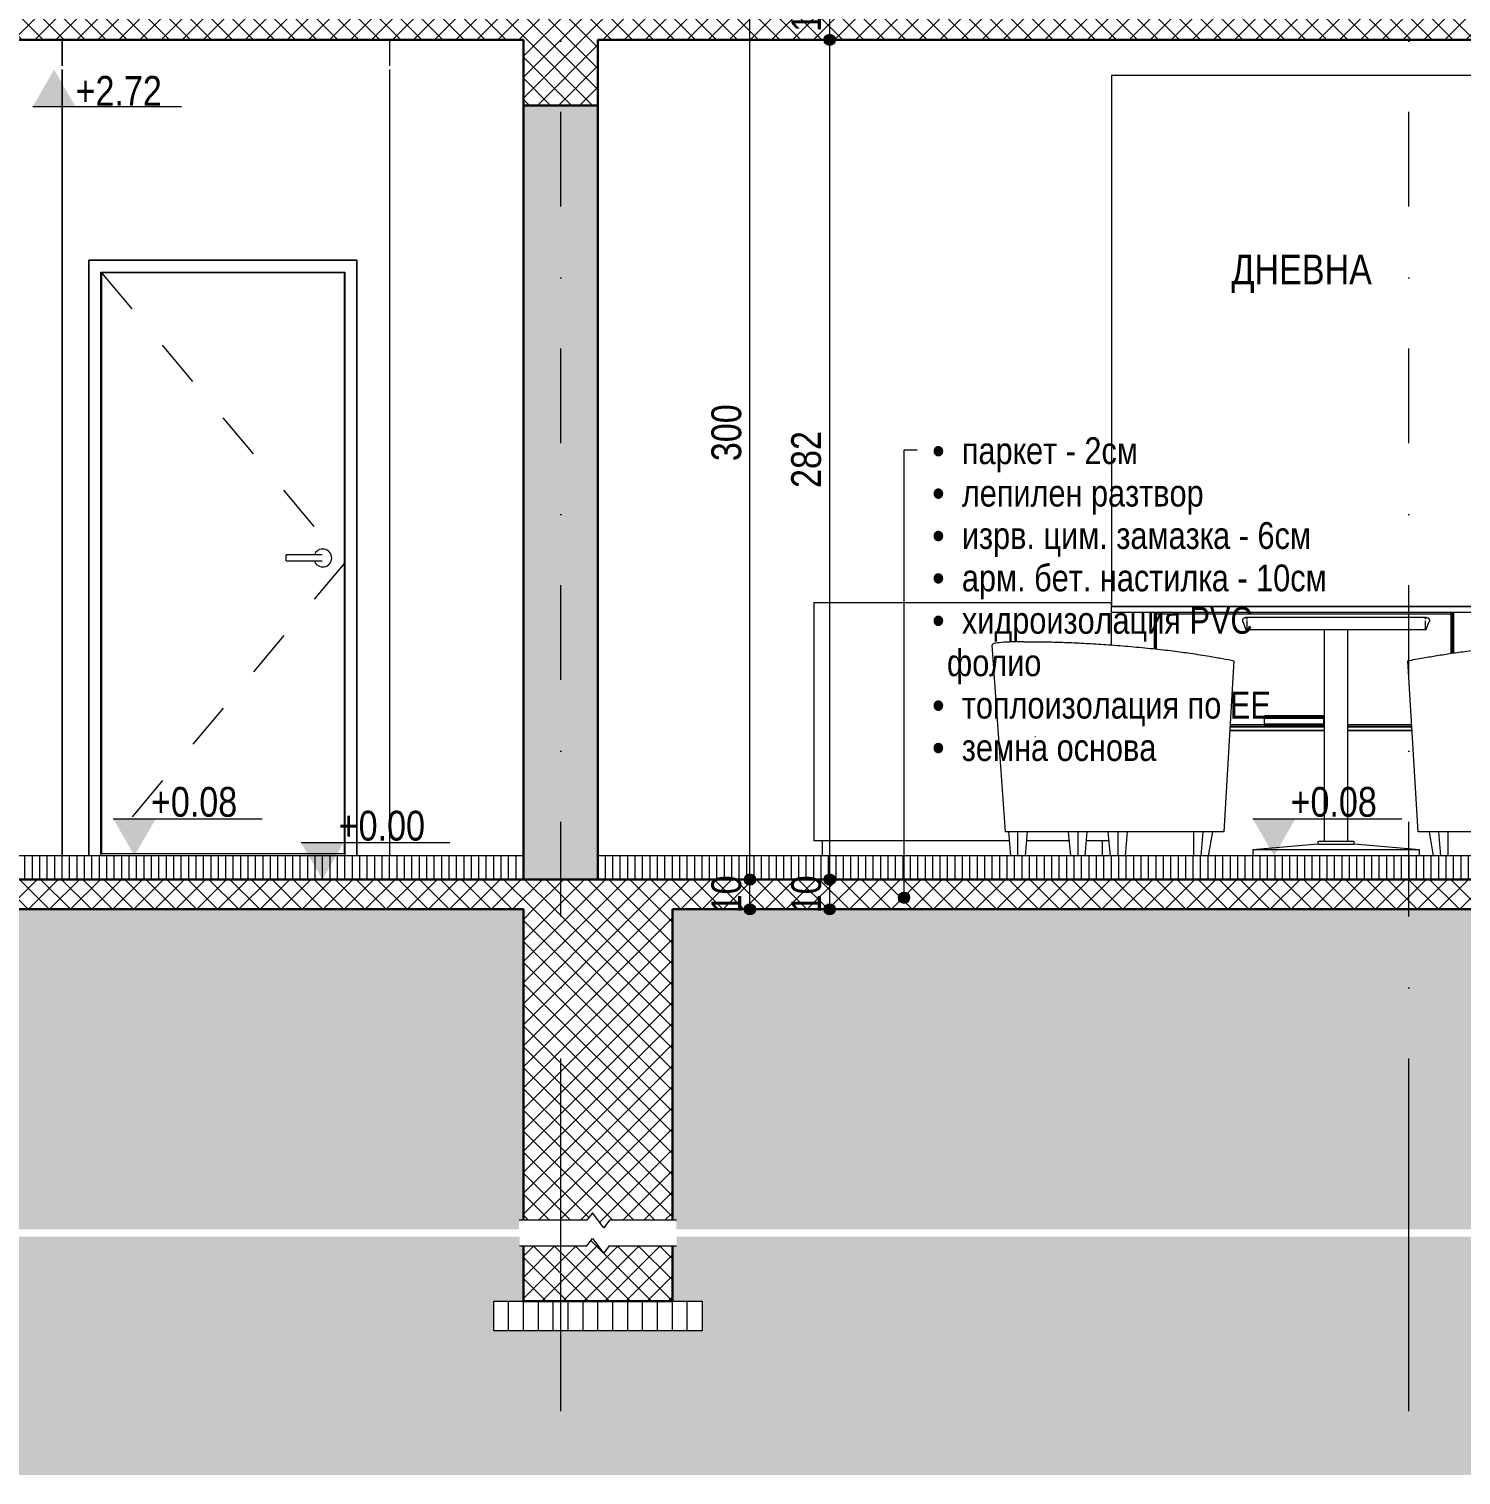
# Model space of a CAD drawing. Header units: centimetres. Extents: x -1339 to 248, y -200 to 805.
# Drawn here: x -912.8 to -431.6, y -200 to 285.7 of the extents above; entities that cross this region are included whole.
import ezdxf

# ---------------------------------------------------------------- set-up
doc = ezdxf.new("R2010")
doc.units = ezdxf.units.CM
doc.linetypes.add('Dash', pattern=[31.75, 15.875, -15.875])
doc.linetypes.add('Dash dot', pattern=[79.375, 31.75, -23.8125, 0, -23.8125])
for name, color, linetype, lineweight in [('A-ANNO-DIMS', 7, 'Continuous', 9), ('A-ANNO-DIMS-50', 7, 'Continuous', 9), ('A-ANNO-NOTE', 7, 'Continuous', 9), ('A-AREA-IDEN', 7, 'Continuous', 9), ('A-DETL-GENF', 7, 'Continuous', 9), ('A-DETL-MBND', 7, 'Continuous', 9), ('A-DOOR', 7, 'Continuous', 9), ('A-DOOR-FRAM', 7, 'Continuous', 15), ('A-FLOR-FNSH', 7, 'Continuous', 9), ('A-FLOR-LEVL', 7, 'Continuous', 9), ('A-FLOR-MCUT', 7, 'Continuous', 9), ('A-FLOR-PATT', 7, 'Continuous', 9), ('A-WALL', 7, 'Continuous', 9), ('A-WALL-PATT', 7, 'Continuous', 9), ('E-ELEC-EQPM', 7, 'Continuous', 9), ('G-ANNO-DIMS', 7, 'Continuous', 9), ('G-ANNO-TEXT', 7, 'Continuous', 9), ('I-FURN', 7, 'Continuous', 9), ('S-BEAM', 7, 'Continuous', 9), ('S-COLS', 7, 'Continuous', 9), ('S-GRID', 7, 'Continuous', 9)]:
    doc.layers.add(name, color=color, linetype=linetype, lineweight=lineweight)
doc.layers.add('A-DETL', color=7, linetype='Continuous', lineweight=9, true_color=0x008000)
doc.styles.add('Arial Narrow', font='ARIALN.TTF', dxfattribs={"height": 10})
doc.styles.add('Arial Narrow_1', font='ARIALN.TTF', dxfattribs={"height": 10})
doc.styles.add('Arial Narrow_2', font='ARIALN.TTF', dxfattribs={"height": 9})
doc.dimstyles.new('TEC_DIM', dxfattribs={"dimscale": 30.48, "dimtxt": 10.23431, "dimasz": 0.492126, "dimexe": 0.393701, "dimexo": 0.246063, "dimgap": 0, "dimtad": 1, "dimdec": 0, "dimzin": 0, "dimdsep": 46, "dimtxsty": 'Arial Narrow_1', "dimblk1": 'DOTSMALL', "dimblk2": 'DOTSMALL', "dimsah": 1, "dimcen": 0.09, "dimazin": 0, "dimtfac": 1, "dimtdec": 4, "dimtix": 1, "dimtmove": 0, "dimatfit": 3, "dimfxl": 1, "dimtvp": 1, "dimtolj": 1, "dimtzin": 0, "dimarcsym": 2})
pattern_1 = [(45, (-668.992, 332.896), (-3.535534, 3.535534), []), (135, (-668.992, 332.896), (-3.535534, -3.535534), [])]
pattern_2 = [(0, (-668.992, 332.896), (19.05, 19.05), [19.05, -19.05]), (0, (-668.992, 340.04), (19.05, 19.05), [19.05, -19.05]), (0, (-668.992, 347.184), (19.05, 19.05), [19.05, -19.05]), (90, (-666.61, 349.565), (-19.05, 19.05), [19.05, -19.05]), (90, (-659.467, 349.565), (-19.05, 19.05), [19.05, -19.05]), (90, (-652.323, 349.565), (-19.05, 19.05), [19.05, -19.05])]

# ---------------------------------------------------------------- blocks, each defined once
blk = doc.blocks.new('ШКАФ - ШКАФ-V1-Б-Б')
at = {"layer": 'I-FURN', "color": 253, "true_color": 0xaaaaaa}
for p, q in [((-649.09, 93), (-549.09, 93)), ((-649.09, 93), (-649.09, 13)), ((-549.09, 78.77), (-549.09, 93)), ((-583.44, 13), (-649.09, 13)), ((-646.09, 8), (-646.09, 13)), ((-563.3, 13), (-577.6, 13)), ((-549.85, 13), (-557.47, 13)), ((-552.09, 8), (-552.09, 13))]:
    blk.add_line(p, q, dxfattribs=at)
blk = doc.blocks.new('Furniture_Crescent_Armchair - 870x580x380mm-1673152-Б-Б')
at = {"layer": 'I-FURN', "color": 253, "true_color": 0xaaaaaa}
for p, q in [((-383.07, 79.85), (-378.82, 79.85)), ((-372.54, 16), (-368.16, 78.72)), ((-446.02, 16), (-449.48, 73.47)), ((-431.79, 16), (-446.02, 16)), ((-440.83, 8), (-442.24, 16)), ((-438.35, 8), (-439.06, 16)), ((-435.88, 8), (-435.88, 16)), ((-386.22, 16), (-431.79, 16)), ((-412.91, 8), (-413.62, 16)), ((-410.44, 8), (-410.44, 16)), ((-407.26, 16), (-407.96, 8)), ((-400.17, 16), (-399.46, 8)), ((-396.99, 8), (-396.99, 16)), ((-394.51, 8), (-393.81, 16)), ((-381.98, 16), (-386.22, 16)), ((-372.54, 16), (-381.98, 16)), ((-379.32, 8), (-380.03, 16)), ((-376.85, 16), (-376.85, 8)), ((-374.37, 8), (-373.67, 16)), ((-438.35, 8), (-440.83, 8)), ((-435.88, 8), (-438.35, 8)), ((-410.44, 8), (-412.91, 8)), ((-407.96, 8), (-410.44, 8)), ((-376.85, 8), (-379.32, 8)), ((-374.37, 8), (-376.85, 8))]:
    blk.add_line(p, q, dxfattribs=at)
at = {"layer": 'I-FURN', "color": 253, "true_color": 0xaaaaaa, "flags": 128}
blk.add_lwpolyline([(-382.77, 48), (-382.66, 48), (-382.56, 47.99)], dxfattribs=at)
at = {"layer": 'I-FURN', "color": 253, "true_color": 0xaaaaaa}
for points, knots in [([(-434.76, 76), (-433.97, 76.12), (-432.32, 76.35), (-428.74, 76.82), (-423.83, 77.39), (-417.42, 78.03), (-410.42, 78.63), (-403.07, 79.15), (-395.67, 79.55), (-389.98, 79.76), (-385.86, 79.84), (-383.97, 79.85), (-383.07, 79.85)], [0, 0, 0, 0, 0.058824, 0.117647, 0.235294, 0.352941, 0.470588, 0.602941, 0.735294, 0.867647, 0.933824, 1, 1, 1, 1]), ([(-368.21, 78.59), (-368.15, 78.68), (-368.13, 78.93), (-368.89, 79.29), (-371.03, 79.61), (-373.78, 79.78), (-376.5, 79.84), (-378.02, 79.85), (-378.82, 79.85)], [-0.5294118, -0.5294118, -0.5294118, -0.5294118, -0.4705882, -0.3529412, -0.2352941, -0.1176471, -0.0588235, 0, 0, 0, 0]), ([(-449.48, 73.47), (-447.86, 73.8), (-444.76, 74.38), (-439.75, 75.23), (-436.47, 75.74), (-434.76, 76)], [0, 0, 0, 0, 0.4, 0.7, 1, 1, 1, 1])]:
    blk.add_open_spline(points, degree=3, knots=knots, dxfattribs=at)
blk = doc.blocks.new('Furniture_Crescent_Armchair - 870x580x380mm-1824840-Б-Б')
at = {"layer": 'I-FURN', "color": 253, "true_color": 0xaaaaaa}
for p, q in [((-589.21, 78.72), (-584.82, 16)), ((-578.54, 79.85), (-574.3, 79.85)), ((-507.89, 73.47), (-511.35, 16)), ((-575.39, 16), (-584.82, 16)), ((-583.7, 16), (-582.99, 8)), ((-580.52, 8), (-580.52, 16)), ((-577.34, 16), (-578.04, 8)), ((-571.14, 16), (-575.39, 16)), ((-525.58, 16), (-571.14, 16)), ((-563.56, 16), (-562.86, 8)), ((-560.38, 16), (-560.38, 8)), ((-557.91, 8), (-557.2, 16)), ((-549.41, 8), (-550.11, 16)), ((-546.93, 16), (-546.93, 8)), ((-543.75, 16), (-544.46, 8)), ((-511.35, 16), (-525.58, 16)), ((-521.49, 16), (-521.49, 8)), ((-518.31, 16), (-519.02, 8)), ((-515.13, 16), (-516.54, 8)), ((-580.52, 8), (-582.99, 8)), ((-578.04, 8), (-580.52, 8)), ((-546.93, 8), (-549.41, 8)), ((-544.46, 8), (-546.93, 8)), ((-519.02, 8), (-521.49, 8)), ((-516.54, 8), (-519.02, 8))]:
    blk.add_line(p, q, dxfattribs=at)
at = {"layer": 'I-FURN', "color": 253, "true_color": 0xaaaaaa, "flags": 128}
blk.add_lwpolyline([(-574.8, 47.99), (-574.7, 48), (-574.6, 48)], dxfattribs=at)
at = {"layer": 'I-FURN', "color": 253, "true_color": 0xaaaaaa}
for points, knots in [([(-578.54, 79.85), (-579.45, 79.85), (-581.15, 79.84), (-584.14, 79.76), (-587.04, 79.55), (-589.02, 79.15), (-589.29, 78.79), (-589.16, 78.59)], [-1, -1, -1, -1, -0.9338235, -0.8676471, -0.7352941, -0.6029412, -0.4705882, -0.4705882, -0.4705882, -0.4705882]), ([(-574.3, 79.85), (-573.5, 79.85), (-571.83, 79.84), (-568.22, 79.78), (-563.26, 79.61), (-556.8, 79.29), (-549.78, 78.84), (-542.44, 78.26), (-535.08, 77.56), (-529.44, 76.92), (-525.37, 76.4), (-523.5, 76.13), (-522.61, 76)], [0, 0, 0, 0, 0.058824, 0.117647, 0.235294, 0.352941, 0.470588, 0.602941, 0.735294, 0.867647, 0.933824, 1, 1, 1, 1]), ([(-522.61, 76), (-520.33, 75.66), (-516.55, 75.06), (-511.71, 74.22), (-509.11, 73.72), (-507.89, 73.47)], [0, 0, 0, 0, 0.4, 0.7, 1, 1, 1, 1])]:
    blk.add_open_spline(points, degree=3, knots=knots, dxfattribs=at)
blk = doc.blocks.new('Furniture_Table_Cafe - Furniture_Table_Cafe-1825741-Б-Б')
at = {"layer": 'I-FURN', "color": 253, "true_color": 0xaaaaaa}
for p, q in [((-503.59, 88), (-503.59, 87.29)), ((-443.59, 87.43), (-443.59, 88)), ((-504.9, 86.64), (-503.89, 84)), ((-503.89, 84), (-473.59, 84)), ((-503.59, 87.01), (-503.59, 84)), ((-477.59, 84), (-477.59, 12.92)), ((-473.59, 84), (-443.29, 84)), ((-469.59, 12.92), (-469.59, 84)), ((-443.59, 84), (-443.59, 86.85)), ((-443.29, 84), (-442.27, 86.64)), ((-479.67, 11.92), (-501.59, 10)), ((-501.59, 10), (-501.59, 8)), ((-473.59, 10), (-501.43, 10)), ((-479.67, 12.92), (-479.67, 11.92)), ((-479.52, 12.92), (-473.59, 12.92)), ((-479.52, 11.92), (-473.59, 11.92)), ((-473.59, 12.92), (-467.66, 12.92)), ((-473.59, 11.92), (-467.66, 11.92)), ((-445.74, 10), (-473.59, 10)), ((-467.5, 11.92), (-467.5, 12.92)), ((-445.59, 10), (-467.5, 11.92)), ((-445.59, 8), (-445.59, 10))]:
    blk.add_line(p, q, dxfattribs=at)
at = {"layer": 'I-FURN', "color": 253, "true_color": 0xaaaaaa, "flags": 128}
for points in [[(-504.9, 86.64), (-504.91, 86.68), (-504.93, 86.72), (-504.94, 86.76), (-504.95, 86.79), (-504.95, 86.83), (-504.96, 86.87), (-504.96, 86.91), (-504.97, 86.95), (-504.97, 86.99), (-504.97, 87.03), (-504.96, 87.07), (-504.96, 87.11), (-504.96, 87.15), (-504.95, 87.19), (-504.94, 87.23), (-504.93, 87.27), (-504.92, 87.31), (-504.91, 87.35), (-504.89, 87.38), (-504.87, 87.42), (-504.86, 87.46), (-504.84, 87.49), (-504.82, 87.53), (-504.8, 87.56), (-504.77, 87.59), (-504.75, 87.62), (-504.72, 87.65), (-504.7, 87.68), (-504.67, 87.71), (-504.64, 87.74), (-504.61, 87.77), (-504.58, 87.79), (-504.55, 87.82), (-504.51, 87.84), (-504.48, 87.86), (-504.44, 87.88), (-504.41, 87.9), (-504.37, 87.91), (-504.34, 87.93), (-504.3, 87.94), (-504.26, 87.96), (-504.22, 87.97), (-504.18, 87.98), (-504.14, 87.98), (-504.1, 87.99), (-504.06, 88), (-504.02, 88), (-503.98, 88), (-503.97, 88)], [(-473.59, 88), (-474.8, 88), (-476.01, 88), (-477.22, 88), (-478.43, 88), (-479.62, 88), (-480.81, 88), (-481.98, 88), (-483.14, 88), (-484.29, 88), (-485.42, 88), (-486.53, 88), (-487.62, 88), (-488.68, 88), (-489.72, 88), (-490.74, 88), (-491.73, 88), (-492.69, 88), (-493.62, 88), (-494.52, 88), (-495.38, 88), (-496.21, 88), (-497, 88), (-497.76, 88), (-498.47, 88), (-499.15, 88), (-499.79, 88), (-500.38, 88), (-500.93, 88), (-501.44, 88), (-501.9, 88), (-502.32, 88), (-502.69, 88), (-503.02, 88), (-503.29, 88), (-503.53, 88), (-503.71, 88), (-503.84, 88), (-503.93, 88), (-503.97, 88), (-503.97, 88)], [(-503.97, 88), (-503.94, 88), (-503.87, 88), (-503.75, 88), (-503.58, 88), (-503.36, 88)], [(-443.21, 88), (-443.23, 88), (-443.3, 88), (-443.42, 88), (-443.59, 88), (-443.81, 88), (-444.08, 88), (-444.39, 88), (-444.75, 88), (-445.15, 88), (-445.6, 88), (-446.1, 88), (-446.64, 88), (-447.22, 88), (-447.85, 88), (-448.51, 88), (-449.22, 88), (-449.96, 88), (-450.75, 88), (-451.57, 88), (-452.42, 88), (-453.31, 88), (-454.23, 88), (-455.18, 88), (-456.16, 88), (-457.17, 88), (-458.21, 88), (-459.27, 88), (-460.35, 88), (-461.45, 88), (-462.58, 88), (-463.72, 88), (-464.88, 88), (-466.05, 88), (-467.23, 88), (-468.42, 88), (-469.62, 88), (-470.83, 88), (-472.04, 88), (-473.26, 88), (-473.59, 88)], [(-443.8, 88), (-443.65, 88), (-443.47, 88), (-443.33, 88), (-443.25, 88), (-443.21, 88), (-443.21, 88)], [(-443.21, 88), (-443.17, 88), (-443.13, 88), (-443.09, 87.99), (-443.05, 87.99), (-443.01, 87.98), (-442.97, 87.97), (-442.93, 87.96), (-442.89, 87.95), (-442.85, 87.94), (-442.82, 87.92), (-442.78, 87.9), (-442.74, 87.89), (-442.71, 87.87), (-442.68, 87.85), (-442.64, 87.83), (-442.61, 87.8), (-442.58, 87.78), (-442.55, 87.75), (-442.52, 87.72), (-442.49, 87.7), (-442.46, 87.67), (-442.44, 87.64), (-442.41, 87.61), (-442.39, 87.57), (-442.36, 87.54), (-442.34, 87.51), (-442.32, 87.47), (-442.31, 87.44), (-442.29, 87.4), (-442.27, 87.36), (-442.26, 87.32), (-442.25, 87.29), (-442.24, 87.25), (-442.23, 87.21), (-442.22, 87.17), (-442.21, 87.13), (-442.21, 87.09), (-442.21, 87.05), (-442.21, 87.01), (-442.21, 86.97), (-442.21, 86.93), (-442.21, 86.89), (-442.22, 86.85), (-442.22, 86.81), (-442.23, 86.77), (-442.24, 86.73), (-442.25, 86.7), (-442.27, 86.66), (-442.27, 86.64)]]:
    blk.add_lwpolyline(points, dxfattribs=at)
blk = doc.blocks.new('Fireplace - Type 1-2346596-Б-Б')
at = {"layer": 'E-ELEC-EQPM', "color": 254, "true_color": 0xcccccc}
for p, q in [((-549.09, 270), (-549.09, 91.71)), ((-419.09, 270), (-549.09, 270)), ((-419.09, 270), (-419.09, 91.71)), ((-419.09, 91.71), (-549.09, 91.71)), ((-549.09, 91.68), (-419.09, 91.68)), ((-549.09, 89.72), (-549.09, 91.68)), ((-419.09, 89.72), (-549.09, 89.72)), ((-534.62, 89.72), (-534.62, 77.49)), ((-534.62, 89.72), (-534.62, 77.49)), ((-534.57, 89.72), (-534.57, 77.48)), ((-534.55, 89.72), (-534.55, 77.48)), ((-534.55, 89.72), (-534.55, 77.48)), ((-534.54, 77.48), (-534.54, 89.68)), ((-534.54, 89.68), (-534.54, 89.02)), ((-534.54, 89.02), (-534.54, 89.68)), ((-534.54, 77.48), (-534.54, 89.02)), ((-534.54, 89.02), (-534.49, 89.02)), ((-534.49, 89.02), (-534.54, 89.02)), ((-534.52, 77.48), (-534.52, 89.72)), ((-534.52, 77.48), (-534.52, 89.72)), ((-534.49, 89.67), (-534.48, 89.71)), ((-534.48, 89.71), (-534.49, 89.67)), ((-534.49, 77.48), (-534.49, 89.67)), ((-534.49, 89.02), (-534.49, 89.67)), ((-534.49, 89.67), (-534.49, 89.02)), ((-534.49, 77.48), (-534.49, 89.02)), ((-534.48, 89.71), (-534.44, 89.73)), ((-534.44, 89.73), (-534.48, 89.71)), ((-534.48, 77.47), (-534.48, 89.71)), ((-534.45, 89.72), (-534.45, 77.47)), ((-534.45, 89.72), (-534.45, 77.47)), ((-534.45, 77.47), (-534.45, 89.72)), ((-534.44, 77.47), (-534.44, 89.72)), ((-534.12, 77.44), (-534.12, 89.72)), ((-534.1, 89.72), (-534.1, 89.12)), ((-534.1, 89.12), (-534.1, 89.72)), ((-434.44, 89.12), (-534.1, 89.12)), ((-434.44, 89.12), (-534.1, 89.12)), ((-534.04, 77.43), (-534.05, 89.72)), ((-534.05, 89.72), (-534.04, 77.43)), ((-434.94, 75.97), (-434.94, 89.72)), ((-434.58, 89.72), (-434.58, 76.02)), ((-434.58, 76.02), (-434.58, 89.72)), ((-434.54, 76.03), (-434.54, 89.72)), ((-434.51, 76.03), (-434.51, 89.72)), ((-434.51, 89.72), (-434.51, 76.03)), ((-434.44, 89.72), (-434.44, 89.12)), ((-434.44, 89.12), (-434.44, 89.72)), ((-434.19, 89.73), (-434.15, 89.71)), ((-434.15, 89.71), (-434.19, 89.73)), ((-434.19, 89.72), (-434.19, 76.08)), ((-434.18, 76.08), (-434.18, 89.72)), ((-434.18, 76.08), (-434.18, 89.72)), ((-434.18, 89.72), (-434.18, 76.08)), ((-434.15, 89.71), (-434.15, 76.08)), ((-434.15, 89.71), (-434.14, 89.67)), ((-434.14, 89.67), (-434.15, 89.71)), ((-434.14, 89.67), (-434.14, 76.09)), ((-434.14, 89.67), (-434.14, 89.02)), ((-434.14, 89.02), (-434.14, 89.67)), ((-434.14, 89.02), (-434.14, 76.09)), ((-434.14, 89.02), (-434.09, 89.02)), ((-434.09, 89.02), (-434.14, 89.02)), ((-434.11, 89.72), (-434.11, 76.09)), ((-434.11, 89.72), (-434.11, 76.09)), ((-434.09, 89.68), (-434.09, 76.09)), ((-434.09, 89.02), (-434.09, 89.68)), ((-434.09, 89.68), (-434.09, 89.02)), ((-434.09, 89.02), (-434.09, 76.09)), ((-434.08, 76.09), (-434.08, 89.72)), ((-434.08, 76.09), (-434.08, 89.72)), ((-434.06, 76.1), (-434.06, 89.72)), ((-434.01, 76.1), (-434.01, 89.72)), ((-434.01, 76.1), (-434.01, 89.72)), ((-419.09, 89.72), (-419.09, 91.68)), ((-497.67, 54.19), (-497.67, 54.99)), ((-497.67, 54.99), (-477.67, 54.99)), ((-497.67, 54.99), (-497.67, 54.49)), ((-496.17, 54.99), (-497.67, 54.99)), ((-497.67, 54.99), (-497.67, 54.99)), ((-497.67, 54.49), (-497.67, 54.19)), ((-477.67, 54.49), (-497.67, 54.49)), ((-497.67, 54.49), (-496.17, 54.49)), ((-497.67, 54.49), (-497.67, 54.49)), ((-497.67, 52.19), (-497.67, 54.19)), ((-497.67, 54.19), (-477.67, 54.19)), ((-497.67, 54.19), (-477.67, 54.19)), ((-497.67, 52.19), (-497.67, 54.19)), ((-496.97, 54.99), (-496.17, 54.99)), ((-496.97, 54.49), (-496.97, 54.99)), ((-496.97, 54.99), (-478.37, 54.99)), ((-496.97, 54.99), (-496.97, 54.99)), ((-496.97, 54.49), (-496.97, 54.99)), ((-496.17, 54.49), (-496.97, 54.49)), ((-496.97, 54.49), (-496.97, 54.49)), ((-478.37, 54.49), (-496.97, 54.49)), ((-479.17, 54.99), (-496.17, 54.99)), ((-496.17, 54.99), (-496.17, 54.49)), ((-496.17, 54.99), (-496.17, 54.49)), ((-496.17, 54.99), (-479.17, 54.99)), ((-496.17, 54.49), (-479.17, 54.49)), ((-479.17, 54.49), (-496.17, 54.49)), ((-479.17, 54.99), (-479.17, 54.49)), ((-477.67, 54.99), (-479.17, 54.99)), ((-479.17, 54.99), (-478.37, 54.99)), ((-479.17, 54.49), (-479.17, 54.99)), ((-479.17, 54.49), (-477.67, 54.49)), ((-478.37, 54.49), (-479.17, 54.49)), ((-478.37, 54.99), (-478.37, 54.49)), ((-478.37, 54.99), (-478.37, 54.99)), ((-478.37, 54.99), (-478.37, 54.49)), ((-478.37, 54.49), (-478.37, 54.49)), ((-477.67, 54.49), (-477.67, 54.99)), ((-477.67, 54.99), (-477.67, 54.99)), ((-477.67, 54.19), (-477.67, 54.99)), ((-477.67, 54.49), (-477.67, 54.49)), ((-477.67, 54.49), (-477.67, 54.19)), ((-477.67, 52.19), (-477.67, 54.19)), ((-477.67, 54.19), (-477.67, 52.19)), ((-477.59, 50), (-509.3, 50)), ((-509.3, 50), (-477.59, 50)), ((-509.22, 51.36), (-477.59, 51.36)), ((-509.22, 51.35), (-477.59, 51.35)), ((-509.22, 51.26), (-477.59, 51.26)), ((-509.22, 51.24), (-477.59, 51.24)), ((-477.59, 51.94), (-509.18, 51.94)), ((-509.18, 51.94), (-477.59, 51.94)), ((-477.67, 52.19), (-497.67, 52.19)), ((-497.67, 52.19), (-497.67, 51.38)), ((-497.67, 51.88), (-497.67, 52.19)), ((-497.67, 52.19), (-477.67, 52.19)), ((-497.67, 51.88), (-477.67, 51.88)), ((-477.67, 51.38), (-497.67, 51.38)), ((-477.67, 51.88), (-477.67, 52.19)), ((-477.67, 52.19), (-477.67, 51.38)), ((-448.19, 51.94), (-469.59, 51.94)), ((-469.59, 51.94), (-448.19, 51.94)), ((-469.59, 51.36), (-448.15, 51.36)), ((-469.59, 51.35), (-448.15, 51.35)), ((-469.59, 51.26), (-448.15, 51.26)), ((-469.59, 51.24), (-448.15, 51.24)), ((-448.07, 50), (-469.59, 50)), ((-469.59, 50), (-448.07, 50)), ((-419.09, 8), (-419.09, 16))]:
    blk.add_line(p, q, dxfattribs=at)
at = {"layer": 'E-ELEC-EQPM', "color": 254, "true_color": 0xcccccc, "flags": 128}
for points in [[(-534.54, 89.68), (-534.54, 89.7), (-534.53, 89.72)], [(-534.54, 89.02), (-534.54, 89.19), (-534.54, 89.35), (-534.54, 89.52), (-534.54, 89.68)], [(-534.49, 89.02), (-534.5, 89.02), (-534.52, 89.02), (-534.53, 89.02), (-534.54, 89.02)], [(-534.48, 89.71), (-534.48, 89.7), (-534.49, 89.69), (-534.49, 89.68), (-534.49, 89.67)], [(-534.49, 89.67), (-534.49, 89.51), (-534.49, 89.35), (-534.49, 89.19), (-534.49, 89.02)], [(-534.45, 89.72), (-534.46, 89.72), (-534.47, 89.72), (-534.48, 89.71)], [(-434.15, 89.71), (-434.16, 89.72), (-434.17, 89.72), (-434.18, 89.72)], [(-434.14, 89.67), (-434.14, 89.68), (-434.14, 89.69), (-434.15, 89.7), (-434.15, 89.71)], [(-434.14, 89.02), (-434.14, 89.19), (-434.14, 89.35), (-434.14, 89.51), (-434.14, 89.67)], [(-434.09, 89.02), (-434.1, 89.02), (-434.11, 89.02), (-434.12, 89.02), (-434.14, 89.02)], [(-434.1, 89.72), (-434.09, 89.7), (-434.09, 89.68)], [(-434.09, 89.68), (-434.09, 89.52), (-434.09, 89.35), (-434.09, 89.19), (-434.09, 89.02)]]:
    blk.add_lwpolyline(points, dxfattribs=at)
blk = doc.blocks.new('TEC_DOOR-INT - 90x200-2358335-Б-Б')
at = {"layer": 'A-DOOR', "linetype": 'Dash'}
for p, q in [((-888.39, 203.8), (-806.79, 106.3)), ((-806.79, 106.3), (-888.39, 8.8))]:
    blk.add_line(p, q, dxfattribs=at)
at = {"layer": 'A-DOOR', "lineweight": 15}
for p, q in [((-806.79, 203.8), (-888.39, 203.8)), ((-888.39, 203.8), (-888.39, 8.8)), ((-806.79, 8.8), (-806.79, 203.8)), ((-888.39, 8.8), (-806.79, 8.8))]:
    blk.add_line(p, q, dxfattribs=at)
at = {"layer": 'A-DOOR'}
for p, q in [((-815.79, 109), (-826.29, 109)), ((-826.29, 108), (-826.29, 109)), ((-826.29, 107), (-826.29, 108)), ((-826.29, 107), (-815.79, 107))]:
    blk.add_line(p, q, dxfattribs=at)
at = {"layer": 'A-DOOR', "flags": 128}
for points in [[(-814.29, 109), (-814.29, 109), (-814.29, 109), (-814.3, 109), (-814.31, 109), (-814.32, 109), (-814.33, 109), (-814.35, 109), (-814.36, 109), (-814.38, 109), (-814.41, 109), (-814.43, 109), (-814.46, 109), (-814.49, 109), (-814.52, 109), (-814.55, 109), (-814.58, 109), (-814.62, 109), (-814.66, 109), (-814.7, 109), (-814.74, 109), (-814.79, 109), (-814.83, 109), (-814.88, 109), (-814.93, 109), (-814.98, 109), (-815.03, 109), (-815.08, 109), (-815.13, 109), (-815.19, 109), (-815.24, 109), (-815.3, 109), (-815.36, 109), (-815.41, 109), (-815.47, 109), (-815.53, 109), (-815.59, 109), (-815.65, 109), (-815.71, 109), (-815.77, 109), (-815.79, 109)], [(-815.79, 107), (-815.73, 107), (-815.67, 107), (-815.61, 107), (-815.55, 107), (-815.49, 107), (-815.43, 107), (-815.37, 107), (-815.31, 107), (-815.26, 107), (-815.2, 107), (-815.15, 107), (-815.09, 107), (-815.04, 107), (-814.99, 107), (-814.94, 107), (-814.89, 107), (-814.84, 107), (-814.8, 107), (-814.75, 107), (-814.71, 107), (-814.67, 107), (-814.63, 107), (-814.59, 107), (-814.56, 107), (-814.52, 107), (-814.49, 107), (-814.46, 107), (-814.44, 107), (-814.41, 107), (-814.39, 107), (-814.37, 107), (-814.35, 107), (-814.33, 107), (-814.32, 107), (-814.31, 107), (-814.3, 107), (-814.29, 107), (-814.29, 107), (-814.29, 107)]]:
    blk.add_lwpolyline(points, dxfattribs=at)
at = {"layer": 'A-DOOR'}
for start, end in [(360, 160.3657), (199.5633, 360)]:
    blk.add_arc((-814.04, 108), 3, start, end, dxfattribs=at)
at = {"layer": 'A-DOOR-FRAM'}
for p, q in [((-802.59, 208), (-892.59, 208)), ((-892.59, 208), (-892.59, 8)), ((-888.59, 204), (-806.59, 204)), ((-888.59, 8), (-888.59, 204)), ((-806.59, 204), (-806.59, 8)), ((-802.59, 8), (-802.59, 208))]:
    blk.add_line(p, q, dxfattribs=at)
blk = doc.blocks.new('TEC-BREAKLINE - M_Break Line-2501834-Б-Б')
at = {"layer": 'A-DETL-GENF'}
for p, q in [((-1215.31, -114.43), (-1238.09, -114.43)), ((-1213.41, -111.89), (-1215.31, -114.43)), ((-1209.6, -116.97), (-1213.41, -111.89)), ((-1207.69, -114.43), (-1209.6, -116.97)), ((-1185.22, -114.43), (-1207.69, -114.43))]:
    blk.add_line(p, q, dxfattribs=at)
blk = doc.blocks.new('TEC-BREAKLINE - M_Break Line-2501920-Б-Б')
at = {"layer": 'A-DETL-GENF'}
for p, q in [((-1215.31, -123.04), (-1213.41, -120.5)), ((-1213.41, -120.5), (-1209.6, -125.58)), ((-1237.91, -123.04), (-1215.31, -123.04)), ((-1209.6, -125.58), (-1207.69, -123.04)), ((-1207.69, -123.04), (-1185.18, -123.04))]:
    blk.add_line(p, q, dxfattribs=at)
blk = doc.blocks.new('Spot Elevations - ELEVATION_PROJECT-150941-Б-Б')
at = {"layer": 'A-ANNO-NOTE'}
blk.add_hatch(color=256, dxfattribs=at).paths.add_polyline_path([(-428.74, 312.39), (-414.43, 312.39), (-421.59, 300)])
blk.add_line((-428.74, 312.39), (-378.74, 312.39), dxfattribs=at)
blk = doc.blocks.new('Spot Elevations - ELEVATION_PROJECT-V37-Б-Б')
at = {"layer": 'A-ANNO-NOTE'}
blk.add_hatch(color=256, dxfattribs=at).paths.add_polyline_path([(-403.79, 259.61), (-389.48, 259.61), (-396.63, 272)])
blk.add_line((-403.79, 259.61), (-353.79, 259.61), dxfattribs=at)
blk = doc.blocks.new('DIMBLOCK1-Б-Б')
at = {"layer": 'A-ANNO-DIMS-50'}
h = blk.add_hatch(color=256, dxfattribs=at)
edge = h.paths.add_edge_path()
edge.add_arc((-643.73, 0), 1.87, 0, 360)
h = blk.add_hatch(color=256, dxfattribs=at)
edge = h.paths.add_edge_path()
edge.add_arc((-643.73, -10), 1.87, 0, 360)
for p, q in [((-638.88, 0), (-655.73, 0)), ((-643.73, -10), (-643.73, 0)), ((-643.73, 0), (-638.88, 0)), ((-638.88, -10), (-655.73, -10)), ((-643.73, -10), (-638.88, -10))]:
    blk.add_line(p, q, dxfattribs=at)
for centre in [(-643.73, 0), (-643.73, -10)]:
    blk.add_circle(centre, 1.87, dxfattribs=at)
at = {"layer": 'A-ANNO-DIMS-50', "color": 0, "insert": (-656.65, -11.34), "char_height": 10, "width": 15.2053, "attachment_point": 1, "rotation": 90, "line_spacing_factor": 0.974696, "style": 'Arial Narrow_1'}
blk.add_mtext('10', dxfattribs=at)
blk = doc.blocks.new('_DotSmall')
at = {"color": 0, "linetype": 'ByBlock', "const_width": 0.5}
blk.add_lwpolyline([(-0.0625, 0, 1), (0.0625, 0, 1)], format="xyb", close=True, dxfattribs=at)
blk = doc.blocks.new('DIMBLOCK2-Б-Б')
at = {"layer": 'A-ANNO-DIMS-50'}
h = blk.add_hatch(color=256, dxfattribs=at)
edge = h.paths.add_edge_path()
edge.add_arc((-643.73, 282), 1.88, 0, 360)
h = blk.add_hatch(color=256, dxfattribs=at)
edge = h.paths.add_edge_path()
edge.add_arc((-643.73, 0), 1.87, 0, 360)
for p, q in [((-638.88, 282), (-655.73, 282)), ((-643.73, 0), (-643.73, 282)), ((-643.73, 282), (-638.88, 282)), ((-638.88, 0), (-655.73, 0)), ((-643.73, 0), (-638.88, 0))]:
    blk.add_line(p, q, dxfattribs=at)
for centre, radius in [((-643.73, 282), 1.88), ((-643.73, 0), 1.87)]:
    blk.add_circle(centre, radius, dxfattribs=at)
at = {"layer": 'A-ANNO-DIMS-50', "color": 0, "insert": (-656.65, 131.5), "char_height": 10, "width": 22.8079, "attachment_point": 1, "rotation": 90, "line_spacing_factor": 0.974696, "style": 'Arial Narrow_1'}
blk.add_mtext('282', dxfattribs=at)
blk = doc.blocks.new('DIMBLOCK3-Б-Б')
at = {"layer": 'A-ANNO-DIMS-50'}
h = blk.add_hatch(color=256, dxfattribs=at)
edge = h.paths.add_edge_path()
edge.add_arc((-643.73, 300), 1.88, 0, 360)
h = blk.add_hatch(color=256, dxfattribs=at)
edge = h.paths.add_edge_path()
edge.add_arc((-643.73, 282), 1.88, 0, 360)
for p, q in [((-638.88, 300), (-655.73, 300)), ((-643.73, 282), (-643.73, 300)), ((-643.73, 300), (-638.88, 300)), ((-638.88, 282), (-655.73, 282)), ((-643.73, 282), (-638.88, 282))]:
    blk.add_line(p, q, dxfattribs=at)
for centre in [(-643.73, 300), (-643.73, 282)]:
    blk.add_circle(centre, 1.88, dxfattribs=at)
at = {"layer": 'A-ANNO-DIMS-50', "color": 0, "insert": (-656.65, 284.66), "char_height": 10, "width": 15.2053, "attachment_point": 1, "rotation": 90, "line_spacing_factor": 0.974696, "style": 'Arial Narrow_1'}
blk.add_mtext('18', dxfattribs=at)
blk = doc.blocks.new('DIMBLOCK9-Б-Б')
at = {"layer": 'A-ANNO-DIMS-50'}
h = blk.add_hatch(color=256, dxfattribs=at)
edge = h.paths.add_edge_path()
edge.add_arc((-670.53, 0), 1.87, 0, 360)
h = blk.add_hatch(color=256, dxfattribs=at)
edge = h.paths.add_edge_path()
edge.add_arc((-670.53, -10), 1.87, 0, 360)
for p, q in [((-665.68, 0), (-682.53, 0)), ((-670.53, -10), (-670.53, 0)), ((-670.53, 0), (-665.68, 0)), ((-665.68, -10), (-682.53, -10)), ((-670.53, -10), (-665.68, -10))]:
    blk.add_line(p, q, dxfattribs=at)
for centre in [(-670.53, 0), (-670.53, -10)]:
    blk.add_circle(centre, 1.87, dxfattribs=at)
at = {"layer": 'A-ANNO-DIMS-50', "color": 0, "insert": (-683.46, -11.34), "char_height": 10, "width": 15.2053, "attachment_point": 1, "rotation": 90, "line_spacing_factor": 0.974696, "style": 'Arial Narrow_1'}
blk.add_mtext('10', dxfattribs=at)
blk = doc.blocks.new('DIMBLOCK10-Б-Б')
at = {"layer": 'A-ANNO-DIMS-50'}
h = blk.add_hatch(color=256, dxfattribs=at)
edge = h.paths.add_edge_path()
edge.add_arc((-670.53, 300), 1.88, 0, 360)
h = blk.add_hatch(color=256, dxfattribs=at)
edge = h.paths.add_edge_path()
edge.add_arc((-670.53, 0), 1.87, 0, 360)
for p, q in [((-665.68, 300), (-682.53, 300)), ((-670.53, 0), (-670.53, 300)), ((-670.53, 300), (-665.68, 300)), ((-665.68, 0), (-682.53, 0)), ((-670.53, 0), (-665.68, 0))]:
    blk.add_line(p, q, dxfattribs=at)
for centre, radius in [((-670.53, 300), 1.88), ((-670.53, 0), 1.87)]:
    blk.add_circle(centre, radius, dxfattribs=at)
at = {"layer": 'A-ANNO-DIMS-50', "color": 0, "insert": (-683.46, 140.5), "char_height": 10, "width": 22.8079, "attachment_point": 1, "rotation": 90, "line_spacing_factor": 0.974696, "style": 'Arial Narrow_1'}
blk.add_mtext('300', dxfattribs=at)

msp = doc.modelspace()

# ---------------------------------------------------------------- hatches: boundary and pattern name
at = {"layer": 'A-DETL-GENF'}
h = msp.add_hatch(dxfattribs=at)
h.set_pattern_fill('FP1_18', color=256, style=0, pattern_type=2)
h.set_pattern_definition(pattern_2)
h.paths.add_polyline_path([(-215.5, -117.46), (116.9, -117.46), (116.9, -114.43), (118.41, -114.43), (118.41, -20), (-221.59, -20), (-221.59, -114.43), (-220.22, -114.43), (-220.22, -117.46)])
h.paths.add_polyline_path([(248.18, -117.46), (248.18, -30), (153.41, -30), (153.41, -100), (148.41, -100), (148.41, -114.43), (150.03, -114.43), (150.03, -117.46), (154.5, -117.46)])
h.paths.add_polyline_path([(-1239.64, -117.46), (-1238.09, -117.46), (-1238.09, -114.43), (-1236.59, -114.43), (-1236.59, -100), (-1251.59, -100), (-1251.59, -10.15), (-1338.83, -10.15), (-1338.83, -117.46), (-1250.5, -117.46)])
h.paths.add_polyline_path([(-1180.27, -117.46), (-748.09, -117.46), (-748.09, -114.43), (-746.59, -114.43), (-746.59, -10), (-1186.59, -10), (-1186.59, -114.43), (-1185.22, -114.43), (-1185.22, -117.46)])
h.paths.add_polyline_path([(-695.22, -117.46), (-273.09, -117.46), (-273.09, -114.43), (-271.59, -114.43), (-271.59, -10), (-696.59, -10), (-696.59, -114.43), (-695.22, -114.43)])
h = msp.add_hatch(dxfattribs=at)
h.set_pattern_fill('FP1_18', color=256, style=0, pattern_type=2)
h.set_pattern_definition(pattern_2)
h.paths.add_polyline_path([(-942.08, -200), (248.18, -200), (248.18, -119.91), (149.96, -119.91), (149.96, -123.04), (148.41, -123.04), (148.41, -141.61), (158.41, -141.61), (158.41, -151.61), (108.41, -151.61), (108.41, -141.61), (118.41, -141.61), (118.41, -123.04), (117.12, -123.04), (117.12, -119.91), (-220.18, -119.91), (-220.18, -123.04), (-221.59, -123.04), (-221.59, -141.61), (-211.59, -141.61), (-211.59, -151.61), (-281.59, -151.61), (-281.59, -141.61), (-271.59, -141.61), (-271.59, -123.04), (-272.91, -123.04), (-272.91, -119.91), (-695.18, -119.91), (-695.18, -123.04), (-696.59, -123.04), (-696.59, -141.61), (-686.59, -141.61), (-686.59, -151.61), (-756.59, -151.61), (-756.59, -141.61), (-746.59, -141.61), (-746.59, -123.04), (-747.91, -123.04), (-747.91, -119.91), (-1185.18, -119.91), (-1185.18, -123.04), (-1186.59, -123.04), (-1186.59, -141.61), (-1176.59, -141.61), (-1176.59, -151.61), (-1246.59, -151.61), (-1246.59, -141.61), (-1236.59, -141.61), (-1236.59, -123.04), (-1237.91, -123.04), (-1237.91, -119.91), (-1338.83, -119.91), (-1338.83, -200), (-1237.97, -200)])
at = {"layer": 'A-FLOR-PATT'}
h = msp.add_hatch(dxfattribs=at)
h.set_pattern_fill('FP1_1', color=256, style=0, pattern_type=2)
h.set_pattern_definition(pattern_1)
h.paths.add_polyline_path([(-938.95, 282), (-221.59, 282), (-221.59, 300), (-938.95, 300), (-938.95, 287.3)])
at = {"layer": 'A-FLOR-PATT', "true_color": 0x787878}
h = msp.add_hatch(dxfattribs=at)
h.set_pattern_fill('FP1_11', color=8, angle=-90, style=0, pattern_type=2)
h.set_pattern_definition([(270, (-714.087, 8), (2.5, 2e-16), [])])
h.paths.add_polyline_path([(-222.96, 0), (-221.59, 0), (-221.59, 8), (-721.59, 8), (-721.59, 0), (-247.76, 0)])
h.paths.add_polyline_path([(-942.08, 0), (-746.59, 0), (-746.59, 8), (-944.1, 8), (-944.1, 0)])
at = {"layer": 'A-FLOR-PATT'}
h = msp.add_hatch(dxfattribs=at)
h.set_pattern_fill('FP1_1', color=256, style=0, pattern_type=2)
h.set_pattern_definition(pattern_1)
h.paths.add_polyline_path([(-1176.59, -10), (-221.59, -10), (-221.59, 0), (-1236.59, 0), (-1236.59, -10), (-1186.59, -10)])
at = {"layer": 'A-FLOR-PATT', "true_color": 0x787878}
h = msp.add_hatch(dxfattribs=at)
h.set_pattern_fill('FP1_19', color=8, angle=-90, style=0, pattern_type=2)
h.set_pattern_definition([(270, (-546.587, -180), (5, -2e-14), [])])
h.paths.add_polyline_path([(-686.59, -151.61), (-686.59, -141.61), (-756.59, -141.61), (-756.59, -151.61)])
h.paths.add_polyline_path([(135.33, -151.61), (158.41, -151.61), (158.41, -141.61), (108.41, -141.61), (108.41, -151.61), (118.41, -151.61)])
h.paths.add_polyline_path([(-1176.59, -151.61), (-1176.59, -141.61), (-1246.59, -141.61), (-1246.59, -151.61), (-1186.59, -151.61)])
h.paths.add_polyline_path([(-221.59, -151.61), (-211.59, -151.61), (-211.59, -141.61), (-281.59, -141.61), (-281.59, -151.61)])
at = {"layer": 'A-WALL-PATT', "true_color": 0x808080}
msp.add_hatch(color=8, dxfattribs=at).paths.add_polyline_path([(-746.59, 0), (-721.59, 0), (-721.59, 260), (-746.59, 260), (-746.59, 8)])
at = {"layer": 'A-WALL-PATT'}
h = msp.add_hatch(dxfattribs=at)
h.set_pattern_fill('FP1_1', color=256, style=0, pattern_type=2)
h.set_pattern_definition(pattern_1)
h.paths.add_polyline_path([(-719.6, -116.97), (-717.69, -114.43), (-696.59, -114.43), (-696.59, -10), (-746.59, -10), (-746.59, -114.43), (-725.31, -114.43), (-723.41, -111.89), (-721.5, -114.43)])
h = msp.add_hatch(dxfattribs=at)
h.set_pattern_fill('FP1_1', color=256, style=0, pattern_type=2)
h.set_pattern_definition(pattern_1)
h.paths.add_polyline_path([(-723.41, -141.61), (-696.59, -141.61), (-696.59, -123.04), (-717.69, -123.04), (-719.6, -125.58), (-723.41, -120.5), (-725.31, -123.04), (-746.59, -123.04), (-746.59, -141.61)])
at = {"layer": 'G-ANNO-TEXT'}
h = msp.add_hatch(color=256, dxfattribs=at)
edge = h.paths.add_edge_path()
edge.add_arc((-618.73, -6.13), 1.87, 0, 360)
at = {"layer": 'S-BEAM'}
h = msp.add_hatch(dxfattribs=at)
h.set_pattern_fill('FP1_1', color=256, style=0, pattern_type=2)
h.set_pattern_definition(pattern_1)
h.paths.add_polyline_path([(-721.59, 260), (-721.59, 282), (-746.59, 282), (-746.59, 260), (-743.7, 260)])

# ---------------------------------------------------------------- linework, layer by layer
at = {"layer": 'A-DETL', "color": 7, "lineweight": 30}
for p, q in [((-746.59, 260), (-721.59, 260)), ((-576.59, 0), (-746.59, 0)), ((-746.59, -10), (-1186.59, -10)), ((-746.59, -114.43), (-746.59, -10)), ((-271.59, -10), (-696.59, -10)), ((-696.59, -10), (-696.59, -114.43)), ((-746.59, -141.61), (-746.59, -123.04)), ((-696.59, -123.04), (-696.59, -141.61)), ((-746.59, -141.61), (-696.59, -141.61))]:
    msp.add_line(p, q, dxfattribs=at)
at = {"layer": 'A-DETL-MBND'}
for p, q in [((-756.59, -151.61), (-756.59, -141.61)), ((-756.59, -141.61), (-746.59, -141.61)), ((-696.59, -141.61), (-686.59, -141.61)), ((-686.59, -141.61), (-686.59, -151.61)), ((-686.59, -151.61), (-756.59, -151.61))]:
    msp.add_line(p, q, dxfattribs=at)
at = {"layer": 'A-FLOR-FNSH', "lineweight": 30}
for p, q in [((-938.95, 282), (-746.59, 282)), ((-721.59, 282), (-246.59, 282)), ((-746.59, 0), (-746.59, 8)), ((-721.59, 8), (-721.59, 0)), ((-746.59, 0), (-1236.59, 0)), ((-721.59, 0), (-221.59, 0))]:
    msp.add_line(p, q, dxfattribs=at)
at = {"layer": 'A-FLOR-FNSH'}
for p, q in [((-746.59, 8), (-944.1, 8)), ((-582.99, 8), (-721.59, 8)), ((-549.41, 8), (-578.04, 8)), ((-521.49, 8), (-544.46, 8)), ((-440.83, 8), (-516.54, 8)), ((-412.91, 8), (-435.88, 8))]:
    msp.add_line(p, q, dxfattribs=at)
at = {"layer": 'A-FLOR-LEVL', "linetype": 'Dash'}
msp.add_line((-1317.52, 0), (176.75, 0), dxfattribs=at)
at = {"layer": 'A-FLOR-MCUT'}
msp.add_line((-721.59, 0), (-746.59, 0), dxfattribs=at)
at = {"layer": 'A-WALL'}
for p, q in [((-901.59, 273.25), (-901.59, 282)), ((-791.59, 282), (-791.59, 273.25)), ((-901.59, 8), (-901.59, 272)), ((-791.59, 272), (-791.59, 8)), ((-721.59, 260), (-746.59, 260)), ((-892.59, 208), (-802.59, 208)), ((-892.59, 8), (-892.59, 208)), ((-802.59, 208), (-802.59, 8))]:
    msp.add_line(p, q, dxfattribs=at)
at = {"layer": 'A-WALL', "lineweight": 30}
for p, q in [((-746.59, 260), (-746.59, 8)), ((-721.59, 8), (-721.59, 260))]:
    msp.add_line(p, q, dxfattribs=at)
at = {"layer": 'G-ANNO-TEXT'}
for p, q in [((-618.73, 144.35), (-614.32, 144.35)), ((-618.73, -6.13), (-618.73, 144.35))]:
    msp.add_line(p, q, dxfattribs=at)
msp.add_circle((-618.73, -6.13), 1.87, dxfattribs=at)
at = {"layer": 'S-BEAM', "lineweight": 30}
for p, q in [((-746.59, 282), (-746.59, 260)), ((-721.59, 260), (-721.59, 282))]:
    msp.add_line(p, q, dxfattribs=at)
at = {"layer": 'S-COLS'}
for p, q in [((-901.59, 282), (-901.59, 273.25)), ((-901.59, 272), (-901.59, 8))]:
    msp.add_line(p, q, dxfattribs=at)
at = {"layer": 'S-GRID', "color": 1, "linetype": 'Dash dot', "lineweight": 18, "true_color": 0xff0000}
for p, q in [((-734.09, -91.88), (-734.09, 649.77)), ((-449.09, -91.88), (-449.09, 649.77))]:
    msp.add_line(p, q, dxfattribs=at)
at = {"layer": 'S-GRID', "color": 1, "lineweight": 18, "true_color": 0xff0000}
for p, q in [((-734.09, -178.49), (-734.09, -91.88)), ((-449.09, -178.49), (-449.09, -91.88))]:
    msp.add_line(p, q, dxfattribs=at)

# ---------------------------------------------------------------- block references
at = {"layer": 'A-DETL-GENF'}
for name in ['TEC-BREAKLINE - M_Break Line-2501834-Б-Б', 'TEC-BREAKLINE - M_Break Line-2501920-Б-Б']:
    msp.add_blockref(name, (490, 0), dxfattribs=at)
at = {"layer": 'A-DOOR'}
msp.add_blockref('TEC_DOOR-INT - 90x200-2358335-Б-Б', (0, 0), dxfattribs=at)
at = {"layer": 'E-ELEC-EQPM', "color": 254, "true_color": 0xcccccc}
msp.add_blockref('Fireplace - Type 1-2346596-Б-Б', (0, 0), dxfattribs=at)
at = {"layer": 'G-ANNO-DIMS'}
for name, p in [('Spot Elevations - ELEVATION_PROJECT-V37-Б-Б', (-507.66, 0)), ('Spot Elevations - ELEVATION_PROJECT-150941-Б-Б', (-455.71, -292)), ('Spot Elevations - ELEVATION_PROJECT-150941-Б-Б', (-72.81, -292)), ('Spot Elevations - ELEVATION_PROJECT-150941-Б-Б', (-392.61, -300))]:
    msp.add_blockref(name, p, dxfattribs=at)
at = {"layer": 'I-FURN', "color": 253, "true_color": 0xaaaaaa}
for name in ['ШКАФ - ШКАФ-V1-Б-Б', 'Furniture_Table_Cafe - Furniture_Table_Cafe-1825741-Б-Б', 'Furniture_Crescent_Armchair - 870x580x380mm-1824840-Б-Б', 'Furniture_Crescent_Armchair - 870x580x380mm-1673152-Б-Б']:
    msp.add_blockref(name, (0, 0), dxfattribs=at)

# ---------------------------------------------------------------- texts
at = {"layer": 'A-AREA-IDEN', "insert": (-485.16, 196.97), "char_height": 10, "width": 48.6, "attachment_point": 8, "line_spacing_factor": 0.949189, "style": 'Arial Narrow'}
msp.add_mtext('\\pt63.5,127,190.5,254,317.5,381,444.5,508,571.5,635,698.5,762,825.5,889,952.5,1016,1079.5,1143,1206.5,1270,1333.5,1397,1460.5,1524,1587.5,1651,1714.5,1778,1841.5,1905,1968.5,2032;ДНЕВНА', dxfattribs=at)
at = {"layer": 'G-ANNO-DIMS', "char_height": 10, "width": 34.7536, "attachment_point": 1, "line_spacing_factor": 0.974696, "style": 'Arial Narrow_1'}
for s, insert in [('+2.72', (-897.09, 269.87)), ('+0.08', (-871.77, 31.09)), ('+0.08', (-488.88, 31.09)), ('+0.00', (-808.68, 23.09))]:
    msp.add_mtext(s, dxfattribs=dict(at, insert=insert))
at = {"layer": 'G-ANNO-TEXT', "insert": (-609.32, 148.51), "char_height": 9, "width": 136.6025, "attachment_point": 1, "line_spacing_factor": 0.949189, "style": 'Arial Narrow_2'}
msp.add_mtext('\\pi-5.00004,l5.00004,t9.99999,15.00003,19.99998,25.00002,29.99997,35.00001,39.99996,45,50.00004,54.99999,60.00003,64.99998,70.00002,74.99997,80.00001,84.99996,90,95.00004,99.99999,105.00003,109.99998,115.00002,119.99997,125.00001,129.99996,135,140.00004,144.99999,150.00003,154.99998,160.00002;{\\fSymbol|b0|i0|c2|p18;·^I}паркет - 2см\\P{\\fSymbol|b0|i0|c2|p18;·^I}лепилен разтвор \\P{\\fSymbol|b0|i0|c2|p18;·^I}изрв. цим. замазка - 6см \\P{\\fSymbol|b0|i0|c2|p18;·^I}арм. бет. настилка - 10см\\P{\\fSymbol|b0|i0|c2|p18;·^I}хидроизолация PVC \\P\\pi0,t5.00004,9.99999,15.00003,19.99998,25.00002,29.99997,35.00001,39.99996,45,50.00004,54.99999,60.00003,64.99998,70.00002,74.99997,80.00001,84.99996,90,95.00004,99.99999,105.00003,109.99998,115.00002,119.99997,125.00001,129.99996,135,140.00004,144.99999,150.00003,154.99998,160.00002;фолио\\P\\pi-5.00004,t9.99999,15.00003,19.99998,25.00002,29.99997,35.00001,39.99996,45,50.00004,54.99999,60.00003,64.99998,70.00002,74.99997,80.00001,84.99996,90,95.00004,99.99999,105.00003,109.99998,115.00002,119.99997,125.00001,129.99996,135,140.00004,144.99999,150.00003,154.99998,160.00002;{\\fSymbol|b0|i0|c2|p18;·^I}топлоизолация по ЕЕ\\P{\\fSymbol|b0|i0|c2|p18;·^I}земна основа', dxfattribs=at)

# ---------------------------------------------------------------- dimensions: what is measured, and where the dimension line sits
at = {"layer": 'A-ANNO-DIMS'}
for base, p1, p2, override, picture, middle in [((-670.53, 300), (-673.18, 0), (-673.18, 300), {"dimpost": '<>', "dimfxl": 300}, 'DIMBLOCK10-Б-Б', (-675.64, 150)), ((-643.73, 300), (-646.38, 282), (-646.38, 300), {"dimpost": '<>', "dimfxl": 18}, 'DIMBLOCK3-Б-Б', (-648.83, 291)), ((-643.73, 282), (-646.38, 0), (-646.38, 282), {"dimpost": '<>', "dimfxl": 282}, 'DIMBLOCK2-Б-Б', (-648.83, 141)), ((-670.53, 0), (-673.18, -10), (-673.18, 0), {"dimpost": '<>', "dimfxl": 10}, 'DIMBLOCK9-Б-Б', (-675.64, -5)), ((-643.73, 0), (-646.38, -10), (-646.38, 0), {"dimpost": '<>', "dimfxl": 10}, 'DIMBLOCK1-Б-Б', (-648.83, -5))]:
    dim = msp.add_linear_dim(base=base, p1=p1, p2=p2, angle=90, dimstyle='TEC_DIM', override=override, dxfattribs=at)
    dim.commit()
    dim.dimension.update_dxf_attribs({"geometry": picture, "text_midpoint": middle})

doc.saveas('drawing.dxf')
